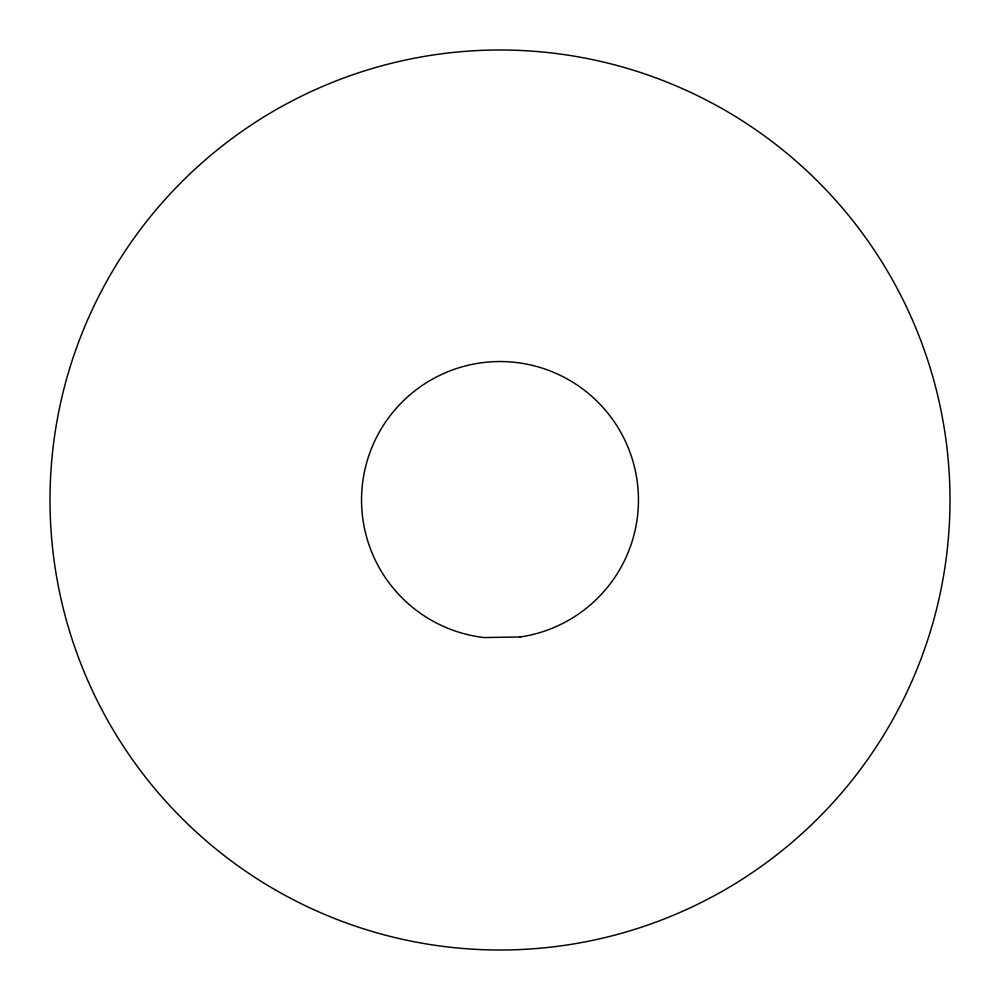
<?xml version="1.0" encoding="UTF-8"?>
<svg xmlns="http://www.w3.org/2000/svg" width="1000" height="1000" viewBox="0 0 1000 1000"><rect width="100%" height="100%" fill="white"/><g stroke="black" fill="none" stroke-linecap="round" stroke-linejoin="round"><path stroke-width="1.5" d="M520.25 636.975L484.113 637.55A138.463 138.463 0 0 1 382.05 427.475A138.463 138.463 0 0 1 615.575 423.762A138.463 138.463 0 0 1 520.25 636.975M275 889.712A450 450 0 0 0 950 500A450 450 0 0 0 275 110.288A450 450 0 0 0 275 889.712"/></g></svg>
